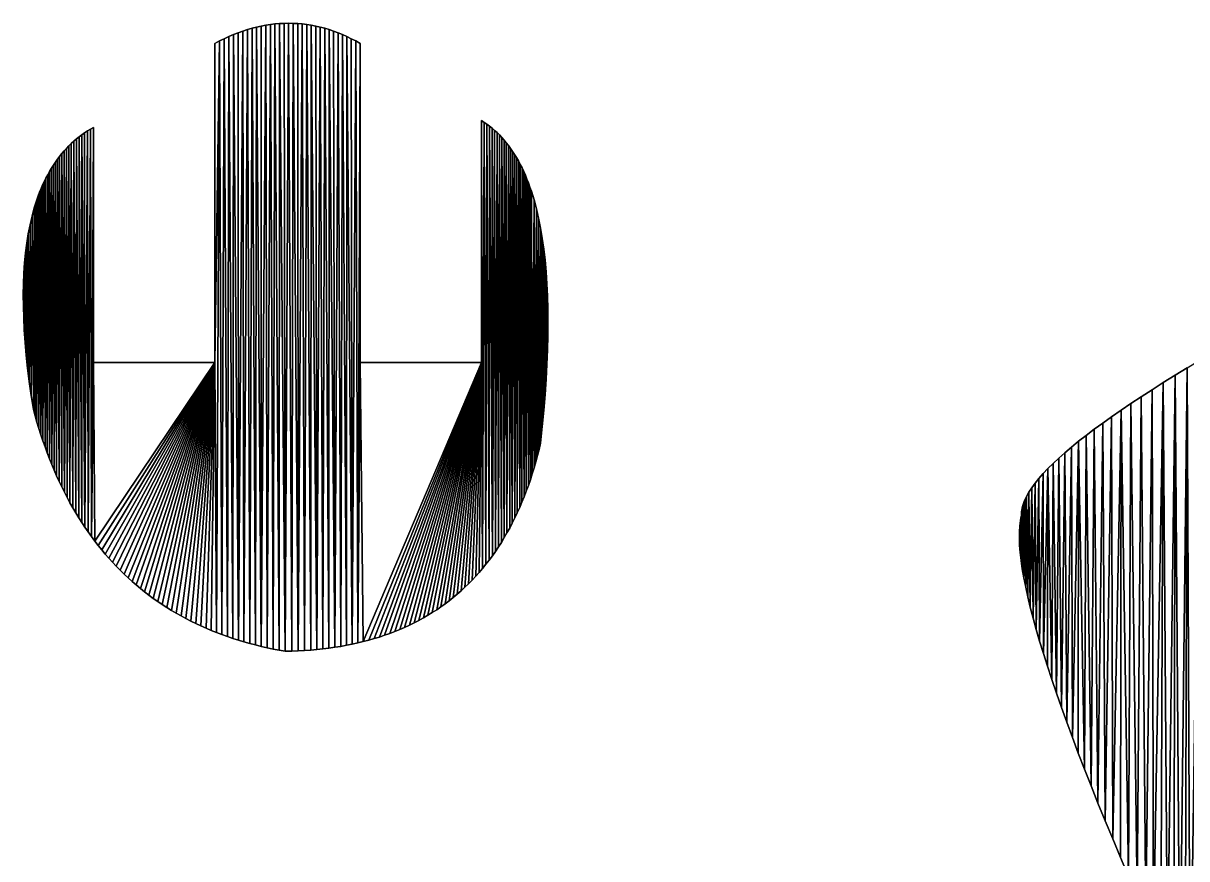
# Model space of a CAD drawing. Extents: x 10 to 917, y 10 to 841.
# Drawn here: x 325.9 to 386.7, y 508.7 to 552.4 of the extents above; entities that cross this region are included whole.
import ezdxf

# ---------------------------------------------------------------- set-up
doc = ezdxf.new("R2010")
doc.units = 0
doc.header["$MEASUREMENT"] = 0
doc.layers.get('0').update_dxf_attribs({"linetype": 'CONTINUOUS'})

msp = doc.modelspace()

# ---------------------------------------------------------------- linework, layer by layer
for p, q in [((337.13, 551.876), (336.887, 551.781)), ((337.373, 551.962), (337.13, 551.876)), ((337.615, 552.04), (337.373, 551.962)), ((337.856, 552.11), (337.615, 552.04)), ((338.097, 552.172), (337.856, 552.11)), ((338.338, 552.225), (338.097, 552.172)), ((338.578, 552.27), (338.338, 552.225)), ((338.817, 552.307), (338.578, 552.27)), ((339.056, 552.336), (338.817, 552.307)), ((339.295, 552.357), (339.056, 552.336)), ((339.533, 552.369), (339.295, 552.357)), ((339.77, 552.373), (339.533, 552.369)), ((340.007, 552.369), (339.77, 552.373)), ((340.244, 552.357), (340.007, 552.369)), ((340.48, 552.336), (340.244, 552.357)), ((340.715, 552.307), (340.48, 552.336)), ((340.95, 552.27), (340.715, 552.307)), ((341.185, 552.225), (340.95, 552.27)), ((341.419, 552.172), (341.185, 552.225)), ((341.652, 552.11), (341.419, 552.172)), ((341.885, 552.04), (341.652, 552.11)), ((342.118, 551.962), (341.885, 552.04)), ((342.35, 551.876), (342.118, 551.962)), ((342.581, 551.781), (342.35, 551.876)), ((336.155, 551.448), (335.91, 551.32)), ((335.91, 551.32), (335.91, 534.653)), ((336.399, 551.567), (336.155, 551.448)), ((336.643, 551.678), (336.399, 551.567)), ((336.887, 551.781), (336.643, 551.678)), ((342.812, 551.678), (342.581, 551.781)), ((343.043, 551.567), (342.812, 551.678)), ((343.273, 551.448), (343.043, 551.567)), ((343.502, 551.32), (343.273, 551.448)), ((343.502, 534.653), (343.502, 551.32)), ((349.844, 547.285), (349.844, 534.653)), ((349.987, 547.195), (349.844, 547.285)), ((350.127, 547.099), (349.987, 547.195)), ((350.264, 546.997), (350.127, 547.099)), ((328.822, 546.44), (328.682, 546.328)), ((328.964, 546.548), (328.822, 546.44)), ((329.11, 546.651), (328.964, 546.548)), ((329.259, 546.75), (329.11, 546.651)), ((329.412, 546.844), (329.259, 546.75)), ((329.568, 546.934), (329.412, 546.844)), ((329.568, 534.653), (329.568, 546.934)), ((350.398, 546.89), (350.264, 546.997)), ((350.53, 546.778), (350.398, 546.89)), ((350.658, 546.66), (350.53, 546.778)), ((350.783, 546.537), (350.658, 546.66)), ((350.905, 546.408), (350.783, 546.537)), ((351.024, 546.273), (350.905, 546.408)), ((328.16, 545.834), (328.038, 545.7)), ((328.285, 545.964), (328.16, 545.834)), ((328.414, 546.09), (328.285, 545.964)), ((328.547, 546.211), (328.414, 546.09)), ((328.682, 546.328), (328.547, 546.211)), ((351.14, 546.134), (351.024, 546.273)), ((351.253, 545.988), (351.14, 546.134)), ((351.363, 545.838), (351.253, 545.988)), ((351.47, 545.681), (351.363, 545.838)), ((327.692, 545.269), (327.583, 545.117)), ((327.804, 545.417), (327.692, 545.269)), ((327.919, 545.561), (327.804, 545.417)), ((328.038, 545.7), (327.919, 545.561)), ((351.574, 545.52), (351.47, 545.681)), ((351.675, 545.352), (351.574, 545.52)), ((351.773, 545.18), (351.675, 545.352)), ((351.868, 545.001), (351.773, 545.18)), ((327.278, 544.633), (327.183, 544.463)), ((327.376, 544.799), (327.278, 544.633)), ((327.478, 544.96), (327.376, 544.799)), ((327.583, 545.117), (327.478, 544.96)), ((351.96, 544.818), (351.868, 545.001)), ((352.049, 544.629), (351.96, 544.818)), ((352.135, 544.434), (352.049, 544.629)), ((327.003, 544.11), (326.919, 543.926)), ((327.091, 544.289), (327.003, 544.11)), ((327.183, 544.463), (327.091, 544.289)), ((352.218, 544.234), (352.135, 544.434)), ((352.298, 544.028), (352.218, 544.234)), ((352.375, 543.817), (352.298, 544.028)), ((326.759, 543.546), (326.685, 543.349)), ((326.837, 543.738), (326.759, 543.546)), ((326.919, 543.926), (326.837, 543.738)), ((352.449, 543.601), (352.375, 543.817)), ((352.587, 543.151), (352.449, 543.601)), ((326.546, 542.942), (326.482, 542.731)), ((326.614, 543.148), (326.546, 542.942)), ((326.685, 543.349), (326.614, 543.148)), ((352.714, 542.679), (352.587, 543.151)), ((326.363, 542.298), (326.259, 541.846)), ((326.482, 542.731), (326.363, 542.298)), ((352.828, 542.186), (352.714, 542.679)), ((352.931, 541.671), (352.828, 542.186)), ((326.259, 541.846), (326.167, 541.377)), ((353.021, 541.133), (352.931, 541.671)), ((326.167, 541.377), (326.09, 540.889)), ((353.1, 540.574), (353.021, 541.133)), ((326.026, 540.384), (325.976, 539.861)), ((326.09, 540.889), (326.026, 540.384)), ((353.166, 539.993), (353.1, 540.574)), ((325.976, 539.861), (325.939, 539.32)), ((353.22, 539.39), (353.166, 539.993)), ((325.939, 539.32), (325.916, 538.762)), ((353.263, 538.765), (353.22, 539.39)), ((325.916, 538.762), (325.907, 538.185)), ((353.293, 538.118), (353.263, 538.765)), ((325.907, 538.185), (325.911, 537.591)), ((353.311, 537.449), (353.293, 538.118)), ((325.911, 537.591), (325.928, 536.979)), ((353.317, 536.758), (353.311, 537.449)), ((325.928, 536.979), (325.96, 536.349)), ((353.311, 536.045), (353.317, 536.758)), ((325.96, 536.349), (326.005, 535.702)), ((326.005, 535.702), (326.063, 535.036)), ((353.293, 535.31), (353.311, 536.045)), ((326.063, 535.036), (326.136, 534.353)), ((353.263, 534.554), (353.293, 535.31)), ((326.136, 534.353), (326.222, 533.652)), ((335.91, 534.653), (329.568, 534.653)), ((349.844, 534.653), (343.502, 534.653)), ((353.22, 533.775), (353.263, 534.554)), ((386.71, 534.37), (386.072, 533.982)), ((326.222, 533.652), (326.321, 532.933)), ((353.166, 532.975), (353.22, 533.775)), ((386.072, 533.982), (385.459, 533.601)), ((384.871, 533.229), (384.306, 532.864)), ((385.459, 533.601), (384.871, 533.229)), ((326.321, 532.933), (326.434, 532.196)), ((353.1, 532.152), (353.166, 532.975)), ((383.767, 532.508), (383.251, 532.159)), ((384.306, 532.864), (383.767, 532.508)), ((326.434, 532.196), (326.526, 531.858)), ((326.526, 531.858), (326.622, 531.525)), ((353.021, 531.308), (353.1, 532.152)), ((382.76, 531.818), (382.293, 531.485)), ((383.251, 532.159), (382.76, 531.818)), ((326.622, 531.525), (326.722, 531.196)), ((352.931, 530.442), (353.021, 531.308)), ((382.293, 531.485), (381.851, 531.16)), ((326.722, 531.196), (326.825, 530.872)), ((326.825, 530.872), (326.932, 530.552)), ((381.432, 530.843), (381.039, 530.534)), ((381.851, 531.16), (381.432, 530.843)), ((326.932, 530.552), (327.042, 530.236)), ((327.042, 530.236), (327.156, 529.926)), ((352.769, 529.783), (352.852, 530.11)), ((352.852, 530.11), (352.931, 530.442)), ((380.669, 530.232), (380.324, 529.939)), ((381.039, 530.534), (380.669, 530.232)), ((327.156, 529.926), (327.273, 529.619)), ((327.273, 529.619), (327.394, 529.317)), ((352.591, 529.145), (352.682, 529.461)), ((352.682, 529.461), (352.769, 529.783)), ((379.707, 529.376), (379.435, 529.106)), ((380.004, 529.654), (379.707, 529.376)), ((380.324, 529.939), (380.004, 529.654)), ((327.394, 529.317), (327.519, 529.019)), ((327.519, 529.019), (327.647, 528.726)), ((352.396, 528.527), (352.496, 528.834)), ((352.496, 528.834), (352.591, 529.145)), ((379.188, 528.845), (378.965, 528.591)), ((379.435, 529.106), (379.188, 528.845)), ((327.647, 528.726), (327.779, 528.438)), ((327.779, 528.438), (327.914, 528.153)), ((352.185, 527.931), (352.293, 528.226)), ((352.293, 528.226), (352.396, 528.527)), ((378.766, 528.345), (378.591, 528.107)), ((378.965, 528.591), (378.766, 528.345)), ((327.914, 528.153), (328.054, 527.874)), ((328.054, 527.874), (328.196, 527.598)), ((328.196, 527.598), (328.342, 527.327)), ((351.958, 527.354), (352.073, 527.64)), ((352.073, 527.64), (352.185, 527.931)), ((378.315, 527.655), (378.262, 527.546)), ((378.441, 527.877), (378.315, 527.655)), ((378.591, 528.107), (378.441, 527.877)), ((328.342, 527.327), (328.492, 527.061)), ((328.492, 527.061), (328.646, 526.799)), ((351.714, 526.798), (351.838, 527.074)), ((351.838, 527.074), (351.958, 527.354)), ((378.084, 527.035), (378.067, 526.939)), ((378.108, 527.134), (378.084, 527.035)), ((378.137, 527.234), (378.108, 527.134)), ((378.172, 527.336), (378.137, 527.234)), ((378.214, 527.44), (378.172, 527.336)), ((378.262, 527.546), (378.214, 527.44)), ((328.646, 526.799), (328.803, 526.541)), ((328.803, 526.541), (328.963, 526.288)), ((351.453, 526.263), (351.585, 526.528)), ((351.585, 526.528), (351.714, 526.798)), ((378, 526.402), (377.98, 526.262)), ((378.024, 526.535), (378, 526.402)), ((378.052, 526.662), (378.024, 526.535)), ((378.056, 526.845), (378.051, 526.753)), ((378.051, 526.753), (378.052, 526.662)), ((378.067, 526.939), (378.056, 526.845)), ((328.963, 526.288), (329.128, 526.04)), ((329.128, 526.04), (329.296, 525.796)), ((329.296, 525.796), (329.467, 525.556)), ((351.032, 525.499), (351.176, 525.748)), ((351.176, 525.748), (351.317, 526.003)), ((351.317, 526.003), (351.453, 526.263)), ((377.945, 525.805), (377.942, 525.469)), ((377.964, 526.116), (377.945, 525.805)), ((377.98, 526.262), (377.964, 526.116)), ((329.467, 525.556), (329.642, 525.321)), ((329.642, 525.321), (329.821, 525.09)), ((350.73, 525.015), (350.883, 525.254)), ((350.883, 525.254), (351.032, 525.499)), ((377.942, 525.469), (377.956, 525.107)), ((329.821, 525.09), (330.003, 524.864)), ((330.003, 524.864), (330.189, 524.642)), ((330.189, 524.642), (330.378, 524.424)), ((350.247, 524.328), (350.412, 524.552)), ((350.412, 524.552), (350.573, 524.781)), ((350.573, 524.781), (350.73, 525.015)), ((377.956, 525.107), (377.986, 524.719)), ((377.986, 524.719), (378.033, 524.307)), ((330.378, 524.424), (330.571, 524.211)), ((330.571, 524.211), (330.768, 524.003)), ((330.768, 524.003), (330.968, 523.799)), ((349.904, 523.895), (350.077, 524.109)), ((350.077, 524.109), (350.247, 524.328)), ((378.033, 524.307), (378.096, 523.868)), ((330.968, 523.799), (331.172, 523.599)), ((331.172, 523.599), (331.379, 523.404)), ((331.379, 523.404), (331.59, 523.213)), ((349.359, 523.285), (349.545, 523.483)), ((349.545, 523.483), (349.726, 523.687)), ((349.726, 523.687), (349.904, 523.895)), ((378.096, 523.868), (378.176, 523.405)), ((378.176, 523.405), (378.272, 522.915)), ((331.59, 523.213), (331.805, 523.027)), ((331.805, 523.027), (332.023, 522.845)), ((332.023, 522.845), (332.245, 522.668)), ((348.575, 522.543), (348.777, 522.721)), ((348.777, 522.721), (348.975, 522.904)), ((348.975, 522.904), (349.169, 523.092)), ((349.169, 523.092), (349.359, 523.285)), ((378.272, 522.915), (378.384, 522.401)), ((332.245, 522.668), (332.471, 522.495)), ((332.471, 522.495), (332.7, 522.327)), ((332.7, 522.327), (332.932, 522.163)), ((332.932, 522.163), (333.168, 522.003)), ((347.944, 522.041), (348.158, 522.204)), ((348.158, 522.204), (348.369, 522.371)), ((348.369, 522.371), (348.575, 522.543)), ((378.384, 522.401), (378.513, 521.861)), ((333.168, 522.003), (333.408, 521.848)), ((333.408, 521.848), (333.652, 521.698)), ((333.652, 521.698), (333.899, 521.551)), ((333.899, 521.551), (334.149, 521.41)), ((347.044, 521.444), (347.275, 521.585)), ((347.275, 521.585), (347.502, 521.732)), ((347.502, 521.732), (347.725, 521.884)), ((347.725, 521.884), (347.944, 522.041)), ((378.513, 521.861), (378.659, 521.295)), ((334.149, 521.41), (334.404, 521.272)), ((334.404, 521.272), (334.661, 521.14)), ((334.661, 521.14), (334.923, 521.011)), ((334.923, 521.011), (335.188, 520.887)), ((335.188, 520.887), (335.456, 520.768)), ((345.828, 520.812), (346.079, 520.928)), ((346.079, 520.928), (346.327, 521.049)), ((346.327, 521.049), (346.57, 521.176)), ((346.57, 521.176), (346.809, 521.307)), ((346.809, 521.307), (347.044, 521.444)), ((378.659, 521.295), (378.821, 520.704)), ((335.456, 520.768), (335.729, 520.653)), ((335.729, 520.653), (336.004, 520.542)), ((336.004, 520.542), (336.284, 520.436)), ((336.284, 520.436), (336.567, 520.335)), ((336.567, 520.335), (336.853, 520.238)), ((344.232, 520.224), (344.508, 520.309)), ((344.508, 520.309), (344.78, 520.4)), ((344.78, 520.4), (345.048, 520.495)), ((345.048, 520.495), (345.312, 520.596)), ((345.312, 520.596), (345.572, 520.701)), ((345.572, 520.701), (345.828, 520.812)), ((378.821, 520.704), (378.999, 520.088)), ((336.853, 520.238), (337.144, 520.145)), ((337.144, 520.145), (337.437, 520.057)), ((337.437, 520.057), (337.735, 519.973)), ((337.735, 519.973), (338.036, 519.894)), ((338.036, 519.894), (338.34, 519.819)), ((338.34, 519.819), (338.649, 519.748)), ((338.649, 519.748), (338.96, 519.682)), ((338.96, 519.682), (339.276, 519.621)), ((340.922, 519.627), (341.243, 519.655)), ((341.243, 519.655), (341.561, 519.689)), ((341.561, 519.689), (341.874, 519.728)), ((341.874, 519.728), (342.183, 519.772)), ((342.183, 519.772), (342.488, 519.821)), ((342.488, 519.821), (342.789, 519.876)), ((342.789, 519.876), (343.086, 519.935)), ((343.086, 519.935), (343.379, 520)), ((343.379, 520), (343.667, 520.069)), ((343.667, 520.069), (343.952, 520.144)), ((343.952, 520.144), (344.232, 520.224)), ((378.999, 520.088), (379.194, 519.446)), ((339.276, 519.621), (339.595, 519.564)), ((339.595, 519.564), (339.933, 519.572)), ((339.933, 519.572), (340.267, 519.585)), ((340.267, 519.585), (340.596, 519.603)), ((340.596, 519.603), (340.922, 519.627)), ((379.194, 519.446), (379.405, 518.779)), ((379.405, 518.779), (379.633, 518.087)), ((379.633, 518.087), (379.877, 517.368)), ((379.877, 517.368), (380.138, 516.625)), ((380.138, 516.625), (380.415, 515.856)), ((380.415, 515.856), (380.709, 515.062)), ((380.709, 515.062), (381.019, 514.242)), ((381.019, 514.242), (381.346, 513.397)), ((381.346, 513.397), (381.689, 512.526)), ((381.689, 512.526), (382.048, 511.63)), ((382.048, 511.63), (382.424, 510.708)), ((382.424, 510.708), (382.817, 509.761)), ((382.817, 509.761), (383.226, 508.789)), ((383.226, 508.789), (383.651, 507.791))]:
    msp.add_line(p, q)

# ---------------------------------------------------------------- meshes
mesh = msp.add_polyface()
corners = [(336.155, 551.448), (335.91, 534.653), (335.91, 551.32), (336.004, 520.542), (336.284, 520.436), (336.399, 551.567), (336.567, 520.335), (336.643, 551.678), (336.853, 520.238), (336.887, 551.781), (337.144, 520.145), (337.13, 551.876), (337.373, 551.962), (337.437, 520.057), (337.615, 552.04), (337.735, 519.973), (337.856, 552.11), (338.036, 519.894), (338.097, 552.172), (338.34, 519.819), (338.338, 552.225), (338.578, 552.27), (338.649, 519.748), (338.817, 552.307), (338.96, 519.682), (339.056, 552.336), (339.276, 519.621), (339.295, 552.357), (339.595, 519.564), (339.533, 552.369), (339.77, 552.373), (339.933, 519.572), (340.007, 552.369), (340.267, 519.585), (340.244, 552.357), (340.48, 552.336), (340.596, 519.603), (340.715, 552.307), (340.922, 519.627), (340.95, 552.27), (341.243, 519.655), (341.185, 552.225), (341.419, 552.172), (341.561, 519.689), (341.652, 552.11), (341.874, 519.728), (341.885, 552.04), (342.183, 519.772), (342.118, 551.962), (342.35, 551.876), (342.488, 519.821), (342.581, 551.781), (342.789, 519.876), (342.812, 551.678), (343.086, 519.935), (343.043, 551.567), (343.273, 551.448), (343.379, 520), (343.502, 551.32), (343.502, 534.653), (343.667, 520.069), (349.844, 534.653), (343.952, 520.144), (344.232, 520.224), (344.508, 520.309), (344.78, 520.4), (345.048, 520.495), (345.312, 520.596), (345.572, 520.701), (345.828, 520.812), (346.079, 520.928), (346.327, 521.049), (346.57, 521.176), (346.809, 521.307), (347.044, 521.444), (347.275, 521.585), (347.502, 521.732), (347.725, 521.884), (347.944, 522.041), (348.158, 522.204), (348.369, 522.371), (348.575, 522.543), (348.777, 522.721), (348.975, 522.904), (349.169, 523.092), (349.359, 523.285), (349.545, 523.483), (349.726, 523.687), (349.904, 523.895), (349.844, 547.285), (349.987, 547.195), (350.077, 524.109), (350.127, 547.099), (350.247, 524.328), (350.264, 546.997), (350.412, 524.552), (350.398, 546.89), (350.53, 546.778), (350.573, 524.781), (350.658, 546.66), (350.73, 525.015), (350.783, 546.537), (350.883, 525.254), (350.905, 546.408), (351.032, 525.499), (351.024, 546.273), (351.14, 546.134), (351.176, 525.748), (351.253, 545.988), (351.317, 526.003), (351.363, 545.838), (351.453, 526.263), (351.47, 545.681), (351.585, 526.528), (351.574, 545.52), (351.675, 545.352), (351.714, 526.798), (351.773, 545.18), (351.838, 527.074), (351.868, 545.001), (351.958, 527.354), (351.96, 544.818), (352.073, 527.64), (352.049, 544.629), (352.135, 544.434), (352.185, 527.931), (352.218, 544.234), (352.293, 528.226), (352.298, 544.028), (352.396, 528.527), (352.375, 543.817), (352.449, 543.601), (352.496, 528.834), (352.587, 543.151), (352.591, 529.145), (352.714, 542.679), (352.682, 529.461), (352.769, 529.783), (352.828, 542.186), (352.852, 530.11), (352.931, 541.671), (352.931, 530.442), (353.021, 541.133), (353.021, 531.308), (353.1, 540.574), (353.1, 532.152), (353.166, 539.993), (353.166, 532.975), (353.22, 539.39), (353.22, 533.775), (353.263, 538.765), (353.263, 534.554), (353.293, 538.118), (353.293, 535.31), (353.311, 537.449), (353.311, 536.045), (353.317, 536.758), (325.916, 538.762), (325.911, 537.591), (325.907, 538.185), (325.928, 536.979), (325.939, 539.32), (325.96, 536.349), (325.976, 539.861), (326.005, 535.702), (326.026, 540.384), (326.063, 535.036), (326.09, 540.889), (326.136, 534.353), (326.167, 541.377), (326.222, 533.652), (326.259, 541.846), (326.321, 532.933), (326.363, 542.298), (326.434, 532.196), (326.482, 542.731), (326.526, 531.858), (326.546, 542.942), (326.622, 531.525), (326.614, 543.148), (326.685, 543.349), (326.722, 531.196), (326.759, 543.546), (326.825, 530.872), (326.837, 543.738), (326.932, 530.552), (326.919, 543.926), (327.003, 544.11), (327.042, 530.236), (327.091, 544.289), (327.156, 529.926), (327.183, 544.463), (327.273, 529.619), (327.278, 544.633), (327.394, 529.317), (327.376, 544.799), (327.478, 544.96), (327.519, 529.019), (327.583, 545.117), (327.647, 528.726), (327.692, 545.269), (327.779, 528.438), (327.804, 545.417), (327.914, 528.153), (327.919, 545.561), (328.054, 527.874), (328.038, 545.7), (328.16, 545.834), (328.196, 527.598), (328.285, 545.964), (328.342, 527.327), (328.414, 546.09), (328.492, 527.061), (328.547, 546.211), (328.646, 526.799), (328.682, 546.328), (328.803, 526.541), (328.822, 546.44), (328.963, 526.288), (328.964, 546.548), (329.128, 526.04), (329.11, 546.651), (329.259, 546.75), (329.296, 525.796), (329.412, 546.844), (329.467, 525.556), (329.568, 546.934), (329.568, 534.653), (329.642, 525.321), (329.821, 525.09), (330.003, 524.864), (330.189, 524.642), (330.378, 524.424), (330.571, 524.211), (330.768, 524.003), (330.968, 523.799), (331.172, 523.599), (331.379, 523.404), (331.59, 523.213), (331.805, 523.027), (332.023, 522.845), (332.245, 522.668), (332.471, 522.495), (332.7, 522.327), (332.932, 522.163), (333.168, 522.003), (333.408, 521.848), (333.652, 521.698), (333.899, 521.551), (334.149, 521.41), (334.404, 521.272), (334.661, 521.14), (334.923, 521.011), (335.188, 520.887), (335.456, 520.768), (335.729, 520.653)]
mesh.append_faces([[corners[k] for k in face] for face in [(0, 1, 2), (155, 154, 156), (157, 158, 159)]], dxfattribs={"vtx0": -1})
mesh.append_faces([[corners[k] for k in face] for face in [(3, 0, 4), (4, 5, 6), (6, 7, 8), (8, 9, 10), (10, 12, 13), (13, 14, 15), (15, 16, 17), (17, 18, 19), (19, 21, 22), (22, 23, 24), (24, 25, 26), (26, 27, 28), (28, 30, 31), (31, 32, 33), (33, 35, 36), (36, 37, 38), (38, 39, 40), (40, 42, 43), (43, 44, 45), (45, 46, 47), (47, 49, 50), (50, 51, 52), (52, 53, 54), (54, 56, 57), (57, 59, 60), (60, 61, 62), (62, 61, 63), (63, 61, 64), (64, 61, 65), (65, 61, 66), (66, 61, 67), (67, 61, 68), (68, 61, 69), (69, 61, 70), (70, 61, 71), (71, 61, 72), (72, 61, 73), (73, 61, 74), (74, 61, 75), (75, 61, 76), (76, 61, 77), (77, 61, 78), (78, 61, 79), (79, 61, 80), (80, 61, 81), (81, 61, 82), (82, 61, 83), (83, 61, 84), (84, 61, 85), (85, 61, 86), (86, 61, 87), (87, 61, 88), (88, 90, 91), (91, 92, 93), (93, 94, 95), (95, 97, 98), (98, 99, 100), (100, 101, 102), (102, 103, 104), (104, 106, 107), (107, 108, 109), (109, 110, 111), (111, 112, 113), (113, 115, 116), (116, 117, 118), (118, 119, 120), (120, 121, 122), (122, 124, 125), (125, 126, 127), (127, 128, 129), (129, 131, 132), (132, 133, 134), (134, 135, 136), (136, 135, 137), (137, 138, 139), (139, 140, 141), (141, 142, 143), (143, 144, 145), (145, 146, 147), (147, 148, 149), (149, 150, 151), (151, 152, 153), (153, 154, 155), (158, 157, 160), (160, 161, 162), (162, 163, 164), (164, 165, 166), (166, 167, 168), (168, 169, 170), (170, 171, 172), (172, 173, 174), (174, 175, 176), (176, 177, 178), (178, 180, 181), (181, 182, 183), (183, 184, 185), (185, 187, 188), (188, 189, 190), (190, 191, 192), (192, 193, 194), (194, 196, 197), (197, 198, 199), (199, 200, 201), (201, 202, 203), (203, 204, 205), (205, 207, 208), (208, 209, 210), (210, 211, 212), (212, 213, 214), (214, 215, 216), (216, 217, 218), (218, 219, 220), (220, 222, 223), (223, 224, 225), (225, 227, 228), (228, 1, 229), (229, 1, 230), (230, 1, 231), (231, 1, 232), (232, 1, 233), (233, 1, 234), (234, 1, 235), (235, 1, 236), (236, 1, 237), (237, 1, 238), (238, 1, 239), (239, 1, 240), (240, 1, 241), (241, 1, 242), (242, 1, 243), (243, 1, 244), (244, 1, 245), (245, 1, 246), (246, 1, 247), (247, 1, 248), (248, 1, 249), (249, 1, 250), (250, 1, 251), (251, 1, 252), (252, 1, 253), (253, 1, 254), (254, 1, 255), (255, 1, 3)]], dxfattribs={"vtx0": -1, "vtx1": -1})
mesh.append_faces([[corners[k] for k in face] for face in [(1, 0, 3)]], dxfattribs={"vtx0": -1, "vtx1": -1, "vtx2": -1})
mesh.append_faces([[corners[k] for k in face] for face in [(4, 0, 5), (6, 5, 7), (8, 7, 9), (10, 9, 11), (10, 11, 12), (13, 12, 14), (15, 14, 16), (17, 16, 18), (19, 18, 20), (19, 20, 21), (22, 21, 23), (24, 23, 25), (26, 25, 27), (28, 27, 29), (28, 29, 30), (31, 30, 32), (33, 32, 34), (33, 34, 35), (36, 35, 37), (38, 37, 39), (40, 39, 41), (40, 41, 42), (43, 42, 44), (45, 44, 46), (47, 46, 48), (47, 48, 49), (50, 49, 51), (52, 51, 53), (54, 53, 55), (54, 55, 56), (57, 56, 58), (57, 58, 59), (60, 59, 61), (88, 61, 89), (88, 89, 90), (91, 90, 92), (93, 92, 94), (95, 94, 96), (95, 96, 97), (98, 97, 99), (100, 99, 101), (102, 101, 103), (104, 103, 105), (104, 105, 106), (107, 106, 108), (109, 108, 110), (111, 110, 112), (113, 112, 114), (113, 114, 115), (116, 115, 117), (118, 117, 119), (120, 119, 121), (122, 121, 123), (122, 123, 124), (125, 124, 126), (127, 126, 128), (129, 128, 130), (129, 130, 131), (132, 131, 133), (134, 133, 135), (137, 135, 138), (139, 138, 140), (141, 140, 142), (143, 142, 144), (145, 144, 146), (147, 146, 148), (149, 148, 150), (151, 150, 152), (153, 152, 154), (160, 157, 161), (162, 161, 163), (164, 163, 165), (166, 165, 167), (168, 167, 169), (170, 169, 171), (172, 171, 173), (174, 173, 175), (176, 175, 177), (178, 177, 179), (178, 179, 180), (181, 180, 182), (183, 182, 184), (185, 184, 186), (185, 186, 187), (188, 187, 189), (190, 189, 191), (192, 191, 193), (194, 193, 195), (194, 195, 196), (197, 196, 198), (199, 198, 200), (201, 200, 202), (203, 202, 204), (205, 204, 206), (205, 206, 207), (208, 207, 209), (210, 209, 211), (212, 211, 213), (214, 213, 215), (216, 215, 217), (218, 217, 219), (220, 219, 221), (220, 221, 222), (223, 222, 224), (225, 224, 226), (225, 226, 227), (228, 227, 1)]], dxfattribs={"vtx0": -1, "vtx2": -1})
mesh = msp.add_polyface()
corners = [(378.056, 526.845), (378.052, 526.662), (378.051, 526.753), (387.127, 540.153), (387.123, 540.012), (387.119, 540.081), (387.138, 539.946), (387.146, 540.229), (387.165, 539.884), (387.177, 540.309), (387.204, 539.825), (387.22, 540.392), (387.255, 539.77), (387.275, 540.478), (387.317, 539.718), (377.956, 525.107), (377.945, 525.805), (377.964, 526.116), (377.986, 524.719), (377.98, 526.262), (378, 526.402), (378.033, 524.307), (378.024, 526.535), (378.096, 523.868), (378.067, 526.939), (378.084, 527.035), (378.108, 527.134), (378.176, 523.405), (378.137, 527.234), (378.172, 527.336), (378.214, 527.44), (378.272, 522.915), (378.262, 527.546), (378.315, 527.655), (378.384, 522.401), (378.441, 527.877), (378.513, 521.861), (378.591, 528.107), (378.659, 521.295), (378.766, 528.345), (378.821, 520.704), (378.965, 528.591), (378.999, 520.088), (379.188, 528.845), (379.194, 519.446), (379.435, 529.106), (379.633, 518.087), (379.707, 529.376), (379.877, 517.368), (380.004, 529.654)]
mesh.append_faces([[corners[k] for k in face] for face in [(0, 1, 2), (3, 4, 5)]], dxfattribs={"vtx0": -1})
mesh.append_faces([[corners[k] for k in face] for face in [(4, 3, 6), (6, 7, 8), (8, 9, 10), (10, 11, 12), (12, 13, 14)]], dxfattribs={"vtx0": -1, "vtx1": -1})
mesh.append_faces([[corners[k] for k in face] for face in [(23, 1, 0)]], dxfattribs={"vtx0": -1, "vtx1": -1, "vtx2": -1})
mesh.append_faces([[corners[k] for k in face] for face in [(6, 3, 7), (8, 7, 9), (10, 9, 11), (12, 11, 13), (15, 16, 17), (18, 17, 19), (18, 19, 20), (21, 20, 22), (21, 22, 1), (23, 0, 24), (23, 24, 25), (23, 25, 26), (27, 26, 28), (27, 28, 29), (27, 29, 30), (31, 30, 32), (31, 32, 33), (34, 33, 35), (36, 35, 37), (38, 37, 39), (40, 39, 41), (42, 41, 43), (44, 43, 45), (46, 45, 47), (48, 47, 49)]], dxfattribs={"vtx0": -1, "vtx2": -1})
mesh = msp.add_polyface()
corners = [(380.415, 515.856), (380.669, 530.232), (380.709, 515.062), (381.039, 530.534), (381.019, 514.242), (381.346, 513.397), (381.432, 530.843), (381.689, 512.526), (381.851, 531.16), (382.048, 511.63), (382.293, 531.485), (382.424, 510.708), (382.76, 531.818), (382.817, 509.761), (383.251, 532.159), (383.226, 508.789), (383.651, 507.791), (383.767, 532.508), (384.093, 506.767), (384.306, 532.864), (384.552, 505.719), (384.871, 533.229), (384.952, 504.745), (385.459, 533.601), (385.329, 503.805), (385.682, 502.897), (386.072, 533.982), (386.012, 502.023), (386.319, 501.181), (386.71, 534.37), (386.603, 500.373), (386.863, 499.597), (387.371, 534.766), (387.099, 498.855), (387.313, 498.145), (387.503, 497.469), (388.057, 535.17), (387.67, 496.825), (387.813, 496.215), (387.933, 495.637), (388.03, 495.093), (388.07, 494.833), (388.768, 535.582), (388.104, 494.581), (388.131, 494.338), (388.154, 494.103), (388.248, 493.788), (388.352, 493.464), (388.464, 493.132)]
mesh.append_faces([[corners[k] for k in face] for face in [(0, 1, 2), (2, 3, 4), (4, 3, 5), (5, 6, 7), (7, 8, 9), (9, 10, 11), (11, 12, 13), (13, 14, 15), (15, 14, 16), (16, 17, 18), (18, 19, 20), (20, 21, 22), (22, 23, 24), (24, 23, 25), (25, 26, 27), (27, 26, 28), (28, 29, 30), (30, 29, 31), (31, 32, 33), (33, 32, 34), (34, 32, 35), (35, 36, 37), (37, 36, 38), (38, 36, 39), (39, 36, 40), (40, 36, 41), (41, 42, 43), (43, 42, 44), (44, 42, 45), (45, 42, 46), (46, 42, 47), (47, 42, 48)]], dxfattribs={"vtx0": -1, "vtx1": -1})
mesh = msp.add_polyface()
corners = [(377.945, 525.805), (377.956, 525.107), (377.942, 525.469), (377.964, 526.116), (377.986, 524.719), (378, 526.402), (378.033, 524.307), (378.052, 526.662), (378.096, 523.868), (378.108, 527.134), (378.176, 523.405), (378.214, 527.44), (378.272, 522.915), (378.315, 527.655), (378.384, 522.401), (378.441, 527.877), (378.513, 521.861), (378.591, 528.107), (378.659, 521.295), (378.766, 528.345), (378.821, 520.704), (378.965, 528.591), (378.999, 520.088), (379.188, 528.845), (379.194, 519.446), (379.435, 529.106), (379.405, 518.779), (379.633, 518.087), (379.707, 529.376), (379.877, 517.368), (380.004, 529.654), (380.138, 516.625), (380.324, 529.939), (380.415, 515.856), (380.669, 530.232), (380.709, 515.062), (381.039, 530.534), (381.346, 513.397), (381.432, 530.843), (381.689, 512.526), (381.851, 531.16), (382.048, 511.63), (382.293, 531.485), (382.424, 510.708), (382.76, 531.818), (382.817, 509.761), (383.251, 532.159), (383.651, 507.791), (383.767, 532.508), (384.093, 506.767), (384.306, 532.864), (384.552, 505.719), (384.871, 533.229), (384.952, 504.745), (385.459, 533.601), (385.682, 502.897), (386.072, 533.982), (386.319, 501.181), (386.71, 534.37), (386.863, 499.597), (387.371, 534.766)]
mesh.append_faces([[corners[k] for k in face] for face in [(0, 1, 2)]], dxfattribs={"vtx0": -1})
mesh.append_faces([[corners[k] for k in face] for face in [(1, 3, 4), (4, 5, 6), (6, 7, 8), (8, 9, 10), (10, 11, 12), (12, 13, 14), (14, 15, 16), (16, 17, 18), (18, 19, 20), (20, 21, 22), (22, 23, 24), (24, 25, 26), (26, 25, 27), (27, 28, 29), (29, 30, 31), (31, 32, 33)]], dxfattribs={"vtx0": -1, "vtx1": -1})
mesh.append_faces([[corners[k] for k in face] for face in [(31, 30, 32), (33, 32, 34), (35, 34, 36), (37, 36, 38), (39, 38, 40), (41, 40, 42), (43, 42, 44), (45, 44, 46), (47, 46, 48), (49, 48, 50), (51, 50, 52), (53, 52, 54), (55, 54, 56), (57, 56, 58), (59, 58, 60)]], dxfattribs={"vtx0": -1, "vtx2": -1})

doc.saveas('drawing.dxf')
